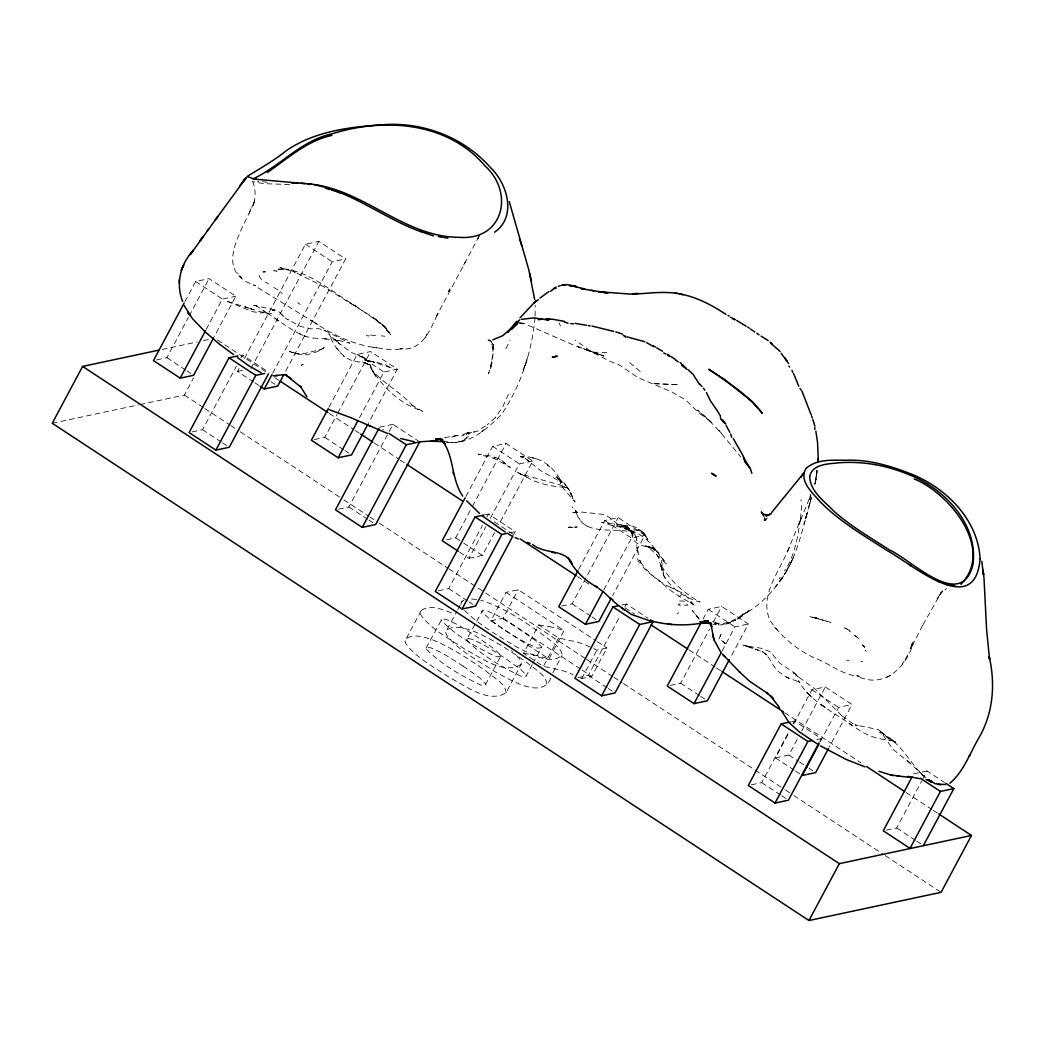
<?xml version="1.0" encoding="UTF-8"?>
<svg xmlns="http://www.w3.org/2000/svg" width="1045" height="1045" viewBox="0 0 1045 1045"><rect width="100%" height="100%" fill="white"/><g stroke="black" fill="none" stroke-linecap="round" stroke-linejoin="round"><path stroke-width="0.75" stroke-dasharray="5 3.75" d="M816.419 470.511L816.341 473.045L816.302 470.681M764.261 520.488L764.313 518.816L764.574 520.488M535.118 316.021L535.131 305.153M764.182 520.697L764.313 518.816L764.849 519.626M535.04 317.497C531.879 351.865 520.737 386.206 501.273 414.826C486.944 429.064 468.225 445.823 446.346 442.022M816.263 476.729L815.231 481.732L816.589 473.712L816.498 474.482M817.595 470.472L814.604 485.69M491.725 361.622L488.564 373.587L490.941 367.108L492.731 353.915L493.031 346.875L493.005 349.918L491.568 342.368M800.365 519.391C797.648 537.208 794.866 555.626 784.599 570.936M800.431 519.025L801.724 505.453M466.148 434.824L468.552 432.225L469.688 433.061L477.317 431.232L487.074 424.884M810.215 497.08L810.62 494.755L809.091 500.228L810.815 495.199L787.891 550.401C778.982 572.451 758.97 595.885 770.139 620.665C780.811 636.105 796.055 649.141 812.958 657.24C828.698 662.7 842.283 675.566 859.421 676.233L856.547 675.723C882.829 689.517 905.231 668.5 912.899 644.465L910.809 648.631L922.696 625.25L921.977 626.595L941.245 592.45M815.4 482.32L816.093 478.793L814.904 484.279L815.4 482.32L815.074 483.561M490.941 367.108L492.508 360.603L493.593 345.216L491.607 341.206M494.69 458.69L494.977 457.553L494.18 458.455L510.313 467.402L503.337 462.203L506.564 464.803C499.392 456.508 488.342 455.516 478.231 454.17L494.18 458.455M506.041 692.835C505.31 682.659 493.109 677.696 486.539 671.452C469.218 659.29 451.375 647.43 431.69 639.449C423.734 637.006 412.37 633.061 405.395 639.449A32.526 9.026 28.1 0 0 405.199 641.63A34.981 9.705 28.1 0 0 406.335 644.347C417.621 658.977 434.968 667.455 449.886 677.787C465.756 685.716 488.198 703.768 506.041 692.835L521.351 663.889L520.188 659.708L514.192 652.877M546.757 684.148C546.026 673.973 533.825 669.009 527.255 662.765C509.934 650.604 492.091 638.743 472.405 630.762C464.45 628.319 453.086 624.374 446.11 630.762A32.526 9.026 28.1 0 0 445.915 632.943A34.981 9.705 28.1 0 0 447.051 635.66C459.813 651.78 479.263 661.041 495.996 672.34C510.287 679.485 545.32 702.475 552.073 674.195M464.62 610.476C479.55 625.419 498.374 635.882 516.243 646.816C528.809 652.563 549.474 666.279 562.066 655.202C561.74 648.919 555.431 645.013 551.251 641.081C529.554 624.779 506.773 608.543 480.713 600.209M808.712 507.635L811.364 497.616L804.062 524.041L807.759 510.9C800.509 537.221 794.344 565.358 775.769 586.441L785.657 572.542C774.933 589.707 760.891 605.46 742.668 614.813L748.847 610.959L738.763 618.405L727.333 623.447L730.298 622.585L728.26 623.356L719.574 625.106L712.69 624.192M805.617 518.999L807.067 513.539M259.8 275.344L259.5 276.82L262.556 280.752M809.666 503.912L811.73 496.558M765.097 520.462L765.998 518.594L764.888 520.567M525.4 364.561L527.921 356.737L522.931 370.792L525.4 364.561L523.806 368.715M764.6 516.975L764.496 519.391M252.511 181.19C255.947 189.093 255.777 198.197 253.047 206.27L254.719 200.052C245.118 227.627 210.019 270.838 255.372 285.533L253.739 285.089L312.651 321.455L310.13 319.665C330.089 333.603 352.596 344.837 377.01 347.854L373.248 347.319L392.58 349.971L403.409 348.69L400.091 348.821C422.533 351.812 430.723 328.796 438.325 312.481L436.823 315.512L478.976 236.457M508.484 394.109L502.906 406.479L495.487 417.504M249.141 213.298L251.571 207.341M799.49 522.448L801.241 518.359L798.693 524.316M521.22 664.398C503.376 675.331 480.948 657.279 465.064 649.363C450.147 639.031 432.8 630.553 421.514 615.923A34.981 9.705 28.1 0 1 420.377 613.206A32.526 9.026 28.1 0 1 420.573 611.025C430.2 603.344 444.517 610.189 454.431 614.212M505.95 348.664L509.999 340.474M479.537 235.36L477.761 238.796L479.106 236.614M905.349 659.225L908.249 653.778M184.939 301.639L195.676 281.51L209.078 278.649L235.83 296.218L214.329 336.477M156.45 359.937L166.873 357.717L188.361 317.458M189.132 316.021L209.078 278.649M206.309 329.266L222.415 299.079L235.83 296.218M139.821 404.585L184.403 395.075L193.508 378.016M192.084 431.912L202.521 429.691L236.288 366.442M240.899 357.821L242.427 354.947L269.166 372.516M253.595 381.947L237.542 371.406L239.841 367.122M244.412 358.539L305.453 244.23L318.856 241.369L345.608 258.938L285.324 371.824M250.957 368.545L318.856 241.369M272.68 373.261L332.192 261.799L345.608 258.938M328.94 407.328L357.181 354.425L370.596 351.564L397.335 369.133L368.323 423.473M314.362 439.579L324.786 437.359L336.999 414.486M337.757 413.049L370.596 351.564M359.493 417.752L383.933 371.994L397.335 369.133M463.666 264.986L465.495 261.59M338.449 509.163L348.873 506.943L392.985 424.335L419.724 441.904M465.913 496.375L492.639 446.32L506.041 443.459L532.78 461.028L499.183 523.963M446.711 539.756L455.646 537.848L471.674 507.818M472.445 506.394L506.041 443.459M406.4 638.286L421.579 609.849M438.286 590.791L448.723 588.57L482.372 525.53M486.97 516.935L488.498 514.062L515.237 531.644L513.709 534.504M459.617 552.139L468.983 558.291L485.781 526.824M490.366 518.242L519.378 463.889L532.78 461.028M426.06 648.044L441.865 619.162A12.631 3.501 28.1 0 1 442.675 619.006A11.116 3.083 28.1 0 1 446.568 619.62L456.626 624.192A36.261 10.058 28.1 0 1 458.951 625.498L473.333 634.472A251.205 69.662 28.1 0 1 478.323 637.75L495.016 649.428L500.712 655.346A10.594 2.939 28.1 0 1 500.633 656.338L485.455 684.762L482.124 685.285A10.071 2.795 28.1 0 1 480.321 684.854C460.91 675.566 440.925 664.163 425.968 648.749A9.967 2.769 28.1 0 1 426.06 648.044L426.687 647.6A12.631 3.501 28.1 0 1 427.496 647.443A11.116 3.083 28.1 0 1 431.389 648.057L441.447 652.616A36.261 10.058 28.1 0 1 443.772 653.935L458.154 662.909A251.205 69.662 28.1 0 1 463.144 666.174M468.983 558.291L482.385 555.431L494.598 532.545M447.103 629.599L456.978 611.116M457.736 609.692L462.282 601.162L463.993 600.222M532.232 664.698L526.158 676.076L522.84 676.585A10.071 2.795 28.1 0 1 521.037 676.167C501.626 666.88 481.64 655.476 466.684 640.062A9.967 2.769 28.1 0 1 466.775 639.357L482.568 610.476A12.631 3.501 28.1 0 1 483.391 610.319A11.116 3.083 28.1 0 1 487.284 610.933L497.342 615.505A36.261 10.058 28.1 0 1 499.654 616.811L514.049 625.785A251.205 69.662 28.1 0 1 519.038 629.064L535.732 640.742L541.414 646.659A10.594 2.939 28.1 0 1 541.336 647.639L532.989 663.288M506.002 592.371L564.091 630.54L548.912 658.964L490.823 620.795L506.002 592.371L518.281 589.746L596.029 640.833M490.823 620.795L503.102 618.17L518.281 589.746M578.656 569.342L604.741 520.475L618.157 517.615L644.896 535.197L612.657 595.559M561.688 606.074L572.111 603.853L618.157 517.615M558.526 637.986L543.348 666.423L523.493 653.373L538.671 624.936L558.526 637.986L577.728 642.218A49.481 13.716 28.1 0 1 596.891 650.147L606.936 648.004L591.757 676.428L581.712 678.571A49.481 13.716 28.1 0 0 577.95 676.781M552.831 672.771L561.936 655.711M603.866 589.798L631.493 538.057L644.896 535.197M581.712 678.571L596.891 650.147M577.859 677.617L588.296 675.383L620.286 615.466M624.858 606.897L626.386 604.049L647.769 618.104M702.932 619.254L708.249 609.3L721.651 606.44L748.39 624.022L730.181 658.128M670.237 685.415L680.674 683.195L709.503 629.181M713.304 622.075L721.651 606.44M722.082 651.035L734.988 626.869L748.39 624.022M751.264 784.847L761.687 782.614L789.223 731.069M793.037 723.911L794.566 721.05L821.318 738.619L819.789 741.48M794.213 770.191L775.494 757.899L789.132 732.362M793.678 723.845L811.86 689.791L825.263 686.931L852.002 704.513L829.286 747.07M775.494 757.899L788.897 755.039L797.988 738.005M801.776 730.912L825.263 686.931M820.416 741.414L838.599 707.374L852.002 704.513M886.251 830.174L896.675 827.953L921.768 780.968M922.526 779.544L927.085 771.001L944.471 782.418M424.897 338.201L426.83 334.57L424.792 338.371M939.586 594.918L937.091 598.85L943.635 589.563L940.618 593.207L946.718 588.583M780.928 579.805L784.364 574.815M904.134 661.237L902.135 664.058M779.27 578.773L780.197 577.506M767.37 517.993L765.567 520.031M466.775 639.357L467.389 638.913A12.631 3.501 28.1 0 1 468.212 638.756M294.429 354.817L295.735 353.288L304.173 353.602L321.455 349.304L317.915 350.937L320.044 349.957M369.029 335.445L368.454 336.085L366.299 335.38M500.633 656.338L497.302 656.848A10.071 2.795 28.1 0 1 495.5 656.43C476.089 647.129 456.116 635.739 441.147 620.312A9.967 2.769 28.1 0 1 441.251 619.607M541.336 647.639L538.018 648.161A10.071 2.795 28.1 0 1 536.216 647.743C516.805 638.443 496.819 627.039 481.863 611.625A9.967 2.769 28.1 0 1 481.954 610.92M495.408 417.595L487.205 424.779M678.767 596.917L681.575 594.775M462.282 601.162L461.289 602.325A32.526 9.026 28.1 0 0 461.093 604.519M468.173 432.382L461.407 435.216L464.411 434.89M677.173 613.911L678.558 612.801M481.98 431.454L483.848 429.991L481.575 431.768M743.191 613.833C734.922 620.861 723.871 625.328 713.304 623.173L718.085 623.094L718.529 624.701L718.15 623.29M321.246 349.396L323.636 347.972L317.419 351.629L306.838 354.817L299.105 354.464L289.295 351.512L291.542 352.204M740.814 617.059L742.734 615.623M680.086 603.605L678.035 605.068L687.963 605.186L683.574 600.993L679.629 601.006M322.827 348.573L324.342 347.567M737.861 618.927L739.742 617.739L733.433 620.991L735.771 620.155M471.778 432.16L468.395 434.106L471.452 432.512M886.891 677.408L890.719 675.344M451.688 437.123L455.738 435.987M456.247 435.883L457.958 435.399M162.223 349.422L197.244 341.95M203.618 340.592L208.399 339.573M237.542 371.406L245 369.812M52.25 423.277L138.227 404.924M392.985 424.335L379.583 427.196L383.593 429.835M485.52 514.702L488.498 514.062M509.281 532.911L515.237 531.644M621.919 605.003L626.386 604.049M791.587 721.677L794.566 721.05M816.85 739.573L821.318 738.619M927.085 771.001L913.683 773.862L916.36 775.612M444.608 437.724L458.206 435.216L463.157 435.242M469.114 432.904L467.18 433.296L468.042 433.179M384.769 336.268L381.386 335.798M860.884 661.746L862.7 661.537M575.011 527.202L577.245 527.007L568.362 527.268L572.608 527.346L570.087 527.32M266.566 313.957L272.353 313.474M474.469 431.898L473.79 431.912M571.328 527.333L568.989 527.346L575.338 527.163M265.704 271.844L262.909 271.935L268.852 271.791M570.766 527.346L573.143 527.268M518.229 322.84L523.819 323.179L519.626 322.931M283.953 268.813C311.541 272.196 332.989 293.083 356.436 306.407L349.539 302.645L354.19 305.14M375.573 335.549L369.812 335.001M448.044 442.362L452.198 442.44L446.293 441.93M289.583 184.521L264.006 183.672L253.19 181.778M606.805 352.596L591.888 352.126L578.068 346.718L603.827 355.953L588.91 350.467L609.966 361.283L620.051 365.384L637.829 377.598L671.844 391.953L685.52 399.817L698.648 412.618L712.612 423.107L697.524 410.071L707.987 419.228L721.69 433.57L718.908 430.422L740.814 457.057M646.385 546.326L648.788 546.783L645.274 545.843L650.094 547.867L647.626 546.339L666.357 564L657.266 551.538L652.511 547.985L644.791 545.869L650.16 547.149C641.917 546.378 631.585 543.4 631.964 533.185L632.251 534.308L629.077 528.652L623.16 525.426L628.972 528.457L623.382 525.74L625.668 526.066L621.644 525.87L627.601 526.327L620.952 526.288C631.702 522.735 643.158 529.645 647.6 539.507C643.028 524.708 625.837 533.486 616.367 524.747L621.775 526.745L619.476 526.536L622.206 526.288L613.885 526.197L601.646 522.226L605.186 522.996C615.296 524.629 631.467 522.604 633.074 536.385L631.598 532.166L632.447 534.635M471.635 599.007L477.526 599.543M519.979 323.362L524.42 323.623L575.625 345.999L603.827 355.953L591.888 352.126L575.142 340.043M267.455 182.248L257.553 181.229M524.015 457.044L521.69 456.874C538.24 455.45 553.981 466.24 560.747 480.961L559.715 479.185L555.574 476.912M564.679 487.101C551.237 486.735 537.548 483.613 525.896 476.703L527.542 477.617L517.719 472.392L523.375 475.305L518.986 473.503L562.68 485.677L567.148 487.937M299.157 353.497L296.819 353.288M326.758 339.024L311.083 337.875L312.938 338.28M324.394 338.724L338.828 340.539L337.143 340.03L349.84 343.178L323.924 330.142L318.856 328.692L310.966 328.861L300.49 326.406L287.649 319.522L288.211 319.901C282.49 317.432 279.551 308.393 272.314 310.352L276.246 310.208L253.83 305.349L257.606 306.159L256.09 305.702L267.455 313.356L265.835 312.285C280.948 321.259 294.612 334.374 312.22 338.123M544.615 666.592L562.55 670.655A49.481 13.716 28.1 0 1 573.052 674.6M749.983 646.607L744.981 645.823L761.1 648.213L770.557 651.976L779.949 663.301L794.265 672.823L798.249 676.781L815.309 689.23L842.388 716.243L841.12 715.224L852.315 723.336L857.749 725.713L854.967 724.877L878.113 729.528L879.942 730.716L884.031 734.609L880.765 731.84L893.083 749.383L911.501 764.274L909.241 762.288M368.167 360.773L383.868 364.013L391.979 368.219L372.751 361.779L374.58 362.262L364.248 360.068L375.077 361.988M295.735 353.288L291.294 352.113M619.541 526.327L621.017 526.602M548.873 626.517L549.605 626.66A91.568 25.393 28.1 0 1 564.13 630.579M533.695 654.941L534.413 655.084A91.568 25.393 28.1 0 1 548.952 659.016M747.632 646.254L742.864 645.065L757.952 650.029L749.879 647.221M522.513 456.926L520.358 456.469L526.066 459.055L525.152 458.35L540.97 470.864L561.609 482.346L559.924 481.079L563.072 488.041L575.09 501.979L570.688 493.41L572.791 498.517C571.288 493.632 569.577 486.813 563.255 486.552L567.513 487.91L571.51 494.781L567.67 487.479L559.715 479.185M624.152 525.504L620.991 524.773M647.769 546.574L645.536 546.052L652.446 548.168L647.926 546.6C657.174 548.272 658.154 558.735 661.054 565.92L660.27 563.608L663.64 574.032C661.877 564.979 662.112 554.098 653.661 547.972L656.43 551.055C649.572 541.023 639.827 532.636 627.954 529.397L631.324 532.336L630.331 530.716L632.264 534.099M625.824 527.869L620.416 526.445L609.431 517.445L604.206 514.532L580.759 511.945L571.275 512.572L577.062 512.795L575.717 510.731C582.483 538.319 614.865 525.962 633.988 532.819L630.893 531.16L635.06 534.805L636.823 540.422L635.517 535.027L633.753 532.271L625.824 527.869L628.28 528.692M717.079 623.277L711.841 620.913M817.229 618.379L809.287 616.432L830.932 622.415L812.448 616.955L817.229 618.379L815.649 617.909M846.698 660.074L848.997 660.806M247.952 307.87L244.883 306.864L260.009 311.75L266.122 312.52L261.263 312.977L252.903 311.763L225.811 300.842L249.925 308.523M282.228 268.291L279.942 267.533L295.239 272.327L292.652 271.008L323.741 286.709L376.736 319.692L386.519 328.77L376.801 320.606L354.738 305.453M747.462 646.398L753.171 648.357M755.809 649.272L763.49 652.263L762.171 651.636C771.288 656.495 772.281 668.944 781.738 673.738C786.807 679.394 795.689 679.106 800.313 683.339L798.393 680.726C809.927 701.574 833.087 711.554 851.557 725.125L847.717 722.487L861.981 731.996L869.767 735.824L878.205 738.593L891.359 740.474L888.825 739.86L895.774 742.211L881.797 732.61L888.825 738.867L885.964 736.268C903.324 745.647 910.652 764.822 925.334 777.323L924.146 776.278M365.815 359.166L361.113 356.397C367.135 358.2 370.021 364.365 372.242 369.734L371.824 368.767L374.894 374.646L369.486 366.024L365.071 362.628L368.702 364.235L361.884 361.753L362.55 361.91C345.333 363.229 334.439 347.998 328.875 333.721L331.147 337.692L330.364 336.477L336.895 341.036M363.033 357.116L361.113 356.397L363.242 357.22M304.709 336.137L305.715 336.542M325.713 330.952L323.924 330.142M364.091 357.703L351.094 352.361L338.684 343.034L340.696 344.954M299.471 333.734L303.063 335.471M788.178 677.931L786.389 676.99L790.32 678.963M277.957 290.014L272.105 286.434M265.273 281.967L268.552 283.9M318.15 324.773L313.004 321.494L315.107 322.84M584.952 524.812L587.342 526.366M305.453 244.23L332.192 261.799M357.181 354.425L383.933 371.994M492.639 446.32L519.378 463.889M604.741 520.475L631.493 538.057M708.249 609.3L734.988 626.869M195.676 281.51L222.415 299.079M811.86 689.791L838.599 707.374M217.491 340.004L266.566 372.255M274.757 377.637L278.845 380.328M329.293 413.467L353.837 429.599M355.195 430.488L359.284 433.179M374.28 443.041L398.824 459.16M400.183 460.061L405.643 463.64M494.272 521.873L513.356 534.426M577.441 576.526L589.707 584.599M625.158 607.89L634.694 614.16M689.243 650.003L715.146 667.023M716.504 667.912L720.593 670.603M784.677 712.716L861.028 762.889M906.028 792.45L931.931 809.47M933.289 810.371L937.378 813.062M271.008 381.725L275.018 384.364M254.928 382.823L258.938 385.461M324.786 437.359L343.505 449.663M344.837 450.539L348.847 453.177M572.111 603.853L590.83 616.158M592.162 617.033L596.172 619.672M680.674 683.195L699.392 695.5M700.725 696.375L704.735 699.014M788.897 755.039L798.262 761.178M799.595 762.066L807.628 767.33M808.961 768.206L812.971 770.844M455.646 537.848L462.334 542.25M463.666 543.126L482.385 555.431M896.675 827.953L915.394 840.258M916.726 841.134L920.749 843.772M166.873 357.717L185.592 370.008M186.924 370.884L190.935 373.522M795.558 771.066L802.233 775.468M597.387 641.721L606.936 648.004M184.403 395.075L203.488 407.615M204.859 408.517L229.391 424.636M230.762 425.537L238.939 430.906M240.298 431.807L342.564 499.001M343.923 499.902L368.467 516.021M369.825 516.922L378.003 522.291M379.374 523.192L447.547 567.984M448.906 568.885L484.357 592.175M485.716 593.077L585.252 658.481M586.611 659.369L612.514 676.402M613.885 677.291L622.062 682.672M623.421 683.561L784.312 789.288M785.67 790.177L792.489 794.657M793.86 795.558L883.848 854.692M885.206 855.581L941.101 892.312M348.873 506.943L367.605 519.234M368.937 520.11L372.947 522.748M761.687 782.614L780.406 794.918M781.751 795.794L785.762 798.432M503.102 618.17L580.837 669.257M582.209 670.158L591.757 676.428M588.296 675.383L607.014 687.688M608.347 688.564L612.357 691.202M448.723 588.57L467.442 600.862M468.774 601.75L472.784 604.376M202.521 429.691L221.24 441.996M222.572 442.871L226.582 445.51M463.144 666.174L479.838 677.865L485.533 683.77A10.594 2.939 28.1 0 1 485.455 684.762M279.002 321.037L274.992 318.359L276.951 319.665M725.504 643.694L720.972 639.945L725.504 643.694L722.474 641.264M825.406 707.478L819.672 703.494L824.649 707.021M297.642 302.619L300.228 304.435M796.643 675.658L798.249 676.781L794.853 674.378M373.679 318.32L380.72 323.532L376.801 320.606M263.314 310.6L264.947 311.802M548.102 465.639L547.319 465.051L550.062 467.141M626.817 526.902L629.077 528.652M714.858 623.12L716.413 624.322M885.664 735.615L883.286 733.681M863.836 646.058L862.321 644.83L865.717 647.848L863.836 646.058L864.724 647.704M561.74 482.463L559.95 480.961L560.734 483.482L556.972 476.598L557.886 477.918M907.36 760.708L923.375 775.625L919.548 771.968M511.527 650.578L512.468 651.375M629.717 362.615L642.597 373.548M879.158 731.905L880.961 733.433M811.991 697.328L808.072 693.749M528.326 460.936L527.15 459.891L529.214 461.733M924.642 776.801L921.403 773.77M575.22 511.162L577.062 512.795L572.046 506.851M343.387 355.822L344.497 356.867M561.609 482.346L557.925 478.074L558.971 479.694L558.644 479.041M499.157 458.964L500.046 459.813M657.906 552.335L656.587 551.068L659.29 553.693M641.016 530.834L643.864 533.668L637.999 529.345L642.936 532.689L646.672 537.796M806.714 692.417L808.804 694.455L805.538 691.254M282.947 315.773L283.43 316.243L281.967 314.819M280.36 291.686L282.189 293.501M382.365 324.472L386.519 328.77M774.489 627.144L777.258 630.083M338.867 343.204L334.465 338.606L337.391 341.624M336.764 348.312L339.429 351.42M642.988 532.741L645.144 535.275M239.827 275.789L241.761 278.14L237.489 272.954M696.31 615.479L699.275 619.136M665.195 578.329L662.36 572.399L660.375 563.895C669.231 579.701 683.822 593.495 700.059 601.998C684.997 598.223 671.426 588.688 663.471 575.299M491.046 341.741L493.593 345.216L491.712 342.042M767.056 655.215L764.757 653.177L768.31 657.031M662.843 558.997L664.359 561.204M865.195 650.003L866.161 651.479M579.008 518.059L580.197 520.175M637.293 558.84L639.383 562.928M369.669 364.235L370.897 366.677M559.062 322.879L560.46 326.001M800.94 499.706L801.162 501.195M636.954 547.371L638.521 555.365L636.718 544.85M636.928 547.188L637.359 549.983M468.199 638.743A11.116 3.083 28.1 0 1 472.092 639.37L482.15 643.929A36.261 10.058 28.1 0 1 484.475 645.248L498.87 654.222A251.205 69.662 28.1 0 1 503.86 657.488L520.554 669.179L526.236 675.083A10.594 2.939 28.1 0 1 526.158 676.076M523.532 653.399A126.785 35.164 28.1 0 1 533.668 654.915M538.711 624.975A126.785 35.164 28.1 0 1 548.847 626.477M911.998 643.929L911.514 645.092L913.212 641.63L911.998 643.929M449.481 289.439L448.566 291.594L450.748 287.375L449.481 289.439M912.102 644.047L910.104 648.684L912.102 644.047M721.011 634.498L718.725 639.54L721.011 634.498M789.406 547.332L787.603 551.29L789.406 547.332M793.429 557.599L785.605 572.634L793.429 557.599M468.408 436.235L462.452 441.382L468.408 436.235M748.769 610.972L743.544 614.512L748.847 610.959M303.063 364.313L301.247 365.228L303.089 364.326M729.371 622.598L725.87 624.074L729.371 622.598M463.575 440.546L455.202 442.858L463.575 440.546M274.874 270.59L273.777 270.76L277.134 271.125L274.874 270.59M283.704 268.983L281.157 268.996L285.416 269.296L283.704 268.983M677.317 384.612L652.407 383.593L677.317 384.612M280.53 269.257L278.257 269.179L281.719 269.362L280.53 269.257M536.046 458.572L532.258 457.788L536.046 458.572M628.985 530.011L624.035 528.548L628.985 530.011M670.681 587.434C658.585 581.817 647.325 572.346 639.919 561.139L640.676 562.419L639.736 560.055C642.819 571.55 654.745 575.926 662.53 583.567C671.008 591.574 681.144 597.962 691.555 603.213L690.353 602.508L695.147 606.191L684.292 593.887L670.681 587.434M419.019 409.692C399.908 403.474 384.377 387.982 373.248 371.85L375.612 376.252L372.138 369.982C383.972 384.051 401.267 392.345 413.219 406.479L410.933 404.441L422.572 411.325L417.491 409.144L419.019 409.692M252.955 309.686L250.826 308.915L253.008 309.712M847.495 629.234L844.569 627.849L850.225 631.415L847.495 629.234M652.811 548.116L651.571 547.345L655.228 549.683L652.811 548.116M894.664 741.715L891.751 739.886L894.664 741.715M796.029 674.534L793.103 672.588L796.055 674.574M856.652 636.81L854.51 635.347L859.186 639.07L856.652 636.81M368.624 364.718L367.161 363.608L368.624 364.718M385.056 326.706L382.548 324.773L389.223 332.375L385.056 326.706M388.975 332.375L386.572 330.403L390.725 334.7L388.975 332.375M565.933 485.311L564.457 483.665L565.933 485.311M698.622 618.327L692.339 610.502L698.622 618.327M576.605 512.612L575.834 510.757L576.605 512.612"/><path stroke-width="1.5" d="M814.773 429.364L814.878 427.64M182.627 301.496C175.56 283.639 180.341 264.019 193.429 250.199L190.229 254.653L217.765 216.55L214.865 220.547M159.036 350.101L82.607 366.416L52.25 423.277L808.961 920.514L941.101 892.312L971.471 835.451L938.75 813.95M184.168 303.076L153.458 360.577L180.21 378.146L193.612 375.286L213.572 337.914M180.21 378.146L205.538 330.703M237.96 355.901L229.025 357.808L189.106 432.552L215.858 450.121L229.26 447.26L268.408 373.953M215.858 450.121L255.764 375.377L264.698 373.47M260.283 386.336L264.294 388.975L271.922 374.685M283.796 374.685L277.696 386.114L264.294 388.975M328.169 408.765L311.371 440.219L338.123 457.788L351.525 454.928L367.553 424.91M338.123 457.788L357.965 420.612M378.812 428.62L335.471 509.803L362.21 527.372L375.625 524.512L419.724 441.904L406.322 444.765L388.936 433.348M362.21 527.372L406.322 444.765M465.143 497.812L442.244 540.709L458.285 551.264M484.031 515.015L475.096 516.922L435.308 591.431L462.06 609L475.462 606.139L512.938 535.941M462.06 609L501.835 534.504L507.792 533.224M577.885 570.779L558.709 606.714L585.448 624.283L598.85 621.422L611.129 598.432M585.448 624.283L603.096 591.235M618.94 605.63L612.971 606.91L574.881 678.244L601.633 695.813L615.035 692.953L653.125 621.618L650.447 619.855M601.633 695.813L639.723 624.479L653.125 621.618M701.417 622.102L667.259 686.056L694.011 703.625L707.413 700.764L729.423 659.552M694.011 703.625L721.324 652.459M790.098 722.004L781.164 723.898L748.285 785.474L775.024 803.056L788.439 800.196L819.019 742.917M775.024 803.056L807.903 741.48L812.37 740.526M818.901 744.249L802.233 775.468L815.649 772.608L828.528 748.481M808.961 920.514L839.318 863.653L971.471 835.451M912.167 776.709L883.273 830.814L910.012 848.383L940.422 791.431L953.837 788.57L923.414 845.523M949.892 783.227C963.934 771.432 970.087 752.596 979.335 737.078C993.312 712.52 995.428 683.939 989.223 656.678L989.563 659.304L986.598 629.599L983.985 578.042L981.738 561.256M800.94 477.291L803.683 472.889M969.185 756.123L970.139 754.581M536.372 301.26L538.41 299.641M802.991 474.012L771.746 512.35M246.228 177.715L216.851 217.791M242.479 182.091L244.909 179.113L239.958 185.54M207.406 230.71L208.83 228.75M246.006 178.225L243.864 180.824L246.502 177.624M519.6 319.914L511.266 329.449L517.301 324.172M516.713 321.272L507.661 332.258L511.815 327.934L502.567 335.785L492.848 339.795M535.053 301.757L520.07 317.784M770.335 514.192L770.949 513.487M535.994 300.803L533.799 303.22L536.359 300.568M253.06 178.93C280.648 165.868 301.443 140.2 332.388 133.734C384.142 117.393 447.782 121.886 484.945 165.868C514.649 192.62 503.507 240.729 459.343 237.333C403.318 237.306 362.654 187.943 307.661 183.802M550.689 291.281L552.975 289.295M494.638 232.16C517.236 216.485 507.269 183.345 490.236 167.331C463.248 136.777 421.997 121.442 381.608 124.825C348.625 127.046 314.009 131.552 286.199 150.728C274.13 160.656 259.957 168.428 247.077 176.5L254.614 179.165L304.879 183.593M548.952 291.516L539.991 298.047M960.891 584.325C995.245 549.187 949.382 493.175 914.205 478.937M516.53 322.905L514.336 324.394L517.471 322.173M267.259 172.543C287.741 158.513 306.773 140.84 331.814 135.406M553.563 288.603L556.136 287.088M254.627 179.1L256.443 178.199M516.321 322.539L514.336 324.394L517.954 321.821M521.39 319.352L533.577 317.902L548.808 320.057L545.425 319.248L552.256 319.182L564.535 321.39M558.33 286.278L560.394 285.638M635.282 293.841L632.8 294.154C649.454 293.462 666.566 290.405 682.907 294.703M637.646 293.332L630.109 294.076L598.602 291.712L608.007 293.031L581.373 288.733L584.717 288.929L571.406 285.808M440.533 438.521L437.842 439.044L440.324 438.743M283.038 374.711L273.15 375.769M540.343 319.261L538.371 319.561L542.577 319.208M553.785 288.655L556.071 288.315M561.557 285.154L567.03 284.58L571.524 285.638M945.372 784.586L935.34 783.763L927.999 779.688M708.144 620.861L703.977 621.017L708.066 621.096L704.526 620.756L709.947 623.029L711.841 626.791L710.574 622.585L713.996 639.827L721.011 652.629M439.945 438.704L435.621 439.096L442.701 439.592L439.109 439.031L444.177 442.322L445.379 444.595L441.97 440.232C454.523 456.286 450.996 479.146 462.726 496.088M274.757 375.795L277.526 375.612M445.092 441.656L430.553 441.251L437.698 440.716L418.758 441.826M768.01 515.054L763.503 514.323L761.322 511.945L763.777 516.125M897.328 776.017L899.066 776.082L890.693 774.998L878.936 771.288M291.686 182.98L298.204 183.215M897.577 776.03L911.762 777.454M575.103 323.362L586.349 325.269M954.947 585.788L946.914 584.651M699.876 621.631L706.681 622.911L700.712 622.82L703.925 622.689C686.852 626.099 669.453 625.367 652.55 621.266M300.921 183.189L311.619 184.207M920.044 778.708L907.948 776.448L911.07 777.336M679.433 293.88C696.283 296.78 711.723 305.009 725.831 314.31M570.87 323.571L573.418 323.872M675.122 292.861L677.056 293.096M443.825 237.515L447.887 238.09M414.604 441.813L400.627 438.521M588.178 325.596L590.072 325.883M937.953 784.364L940.957 784.834M532.506 544.432C545.242 554.921 565.332 548.377 572.373 564.3M668.238 623.943L671.791 624.57M592.019 326.04L613.676 331.396M706.681 622.911L702.749 622.18L710.038 623.695M615.858 331.879L622.245 334.008M438.377 236.536L442.466 237.32M314.362 184.743C352.897 192.384 384.129 218.47 420.639 231.611M552.113 552.322L555.261 552.962M591.483 290.353L593.913 290.876M890.693 774.998L893.031 775.56M926.105 779.583L932.062 781.751L928.561 780.223L930.285 781.085M325.792 188.335L330.142 189.472M650.016 620.913L631.533 614.499L619.646 606.335M284.462 374.593L287.519 375.73L285.416 374.763L301.064 387.133L300.424 386.271L306.93 396.839M563.986 321.782L567.971 323.245M488.381 340.174L490.536 340.866M331.683 189.968L334.74 190.948M864.986 766.886L846.306 759.519L820.456 745.869M433.623 235.883L420.456 231.52M328.587 409.444L350.114 417.399L387.408 433.414M527.294 542.368L530.168 543.439M732.963 318.921L735.079 319.639M644.83 341.754L627.274 336.921M336.268 191.444L340.082 192.907M937.509 581.124L939.925 582.13M366.69 424.557L370.27 426.099M656.796 347.907L662.556 351.211M663.693 353.001L666.057 354.02M515.133 537.522L518.411 538.998M727.986 315.459L729.149 315.982M653.452 346.013L655.607 346.992M646.515 342.603L653.765 346.679M261.132 372.699L248.801 365.802L237.385 357.468M667.846 355.365L670.158 356.58M623.134 335.118L625.837 337.156L625.289 336.124M736.686 320.436L746.182 326.236M508.51 534.152L511.841 535.928M761.113 336.124L768.166 340.605M730.599 317.236L734.896 319.626M747.697 327.098L749.474 328.13M675.54 359.571L671.426 356.802M505.179 532.101L482.411 515.916M930.128 781.033L930.99 781.569L928.809 780.158M817.294 743.935L799.229 731.8L789.471 722.996M908.693 564.287L911.24 565.92M931.722 782.209L929.488 780.759L931.644 782.156M945.803 783.293L953.837 788.57M920.371 778.251L940.422 791.431M280.204 381.216L327.921 412.579M360.656 434.08L372.921 442.139M407.001 464.542L462.909 501.273M520.175 538.906L576.069 575.638M610.162 598.027L612.879 599.83M651.061 624.91L687.871 649.102M721.964 671.504L783.319 711.815M866.488 766.468L904.656 791.561M612.971 606.91L639.723 624.479M475.096 516.922L501.835 534.504M229.025 357.808L255.764 375.377M781.164 723.898L807.903 741.48M82.607 366.416L839.318 863.653M723.61 379.113L708.706 369.251C727.869 382.104 747.959 394.853 762.262 413.258L752.243 401.567L723.61 379.113L726.85 381.294M750.623 329.11L754.712 331.957M667.624 354.333L669.597 355.705M675.606 359.989L678.218 361.87M681.771 365.345L686.839 369.212M756.867 333.224L759.01 334.818M233.675 354.673L219.202 343.975L205.264 331.983L192.554 318.764L184.077 305.427M602.024 590.908L595.271 585.892L597.296 587.316C584.795 580.445 574.463 570.544 568.114 557.808L570.766 561.439M621.801 608.046L624.218 609.888M680.086 362.51L685.951 368.101M618.366 605.46L612.579 600.522M289.073 377.036L291.032 378.695M780.066 351.394L770.518 343.008M724.381 422.99L720.802 419.071L720.345 417.033M770.191 342.172L772.033 343.818M779.688 707.961L770.714 695.957L773.548 698.844L766.651 692.691L768.166 693.762L749.552 681.249L739.246 671.621M603.723 592.11L610.567 598.602M479.55 513.461L466.723 500.882M781.137 353.21L788.557 363.477M688.041 369.669L693.841 375.181M723.14 654.875L739.873 672.288M722.448 654.157L724.786 656.587M788.91 366.09L789.654 367.004M699.732 383.92L701.913 386.598M744.458 461.341L750.206 468.408M722.8 419.933L725.792 423.996M694.207 376.174L699.601 384.534M749.592 467.52L743.544 457.305L744.353 459.735L743.073 455.751L733.29 438.586M729.828 432.251L726.04 425.406M800.013 388.544L801.058 390.033M788.048 721.076L782.104 711.749M784.769 357.73L786.846 360.904M703.494 388.204L704.826 390.255M720.58 416.21L718.059 411.991M717.601 411.247L710.286 400.575L706.459 392.633M801.894 390.974L811.168 414.865M793.651 373.653L798.772 386.258M811.56 416.093L812.422 417.961M812.892 419.45L814.852 426.203M730.638 434.067L731.696 437.176M518.085 321.403L518.438 322.487M750.454 468.97L751.851 473.307M509.242 201.554L528.783 269.754L534.622 299.314M792.005 370.335L792.711 372.556M519.522 238.743L521.782 245.928M452.994 472.105L453.674 474.508M712.781 634.916L713.996 639.827M531.422 280.831L529.71 273.372M815.871 431.206L817.582 442.727L818.287 460.061M983.123 570.309L983.567 574.933L983.371 572.856M818.326 460.963L818.183 458.533L818.248 462.334M179.296 279.616L179.335 283.156M809.718 476.154C809.757 491.359 824.557 501.26 834.028 511.305C850.891 526.38 870.642 537.613 889.478 549.97C911.423 559.637 961.191 611.704 972.908 564.718C978.603 524.198 943.962 487.95 908.275 474.417C886.225 465.221 862.138 460.91 838.286 462.844C828.241 463.967 812.749 463.954 809.718 476.154M980.092 558.775C975.089 620.129 911.985 563.895 886.826 550.401C863.901 535.484 839.762 521.742 820.495 502.031C812.984 493.214 798.707 481.484 805.839 468.656C817.425 457.958 834.563 460.649 849.01 460.166C870.315 459.878 891.032 466.122 910.691 473.829C945.738 487.479 978.159 519.639 980.092 558.775M182.666 267.076L181.281 270.328L183.711 265.103L182.666 267.076M202.639 237.189L199.922 240.938L202.56 237.306M770.622 513.996L766.103 515.943L770.674 514.022M555.64 356.358L552.322 357.285L557.442 356.28L555.64 356.358M549.774 319.195L546.875 319.365L549.84 319.287M563.177 284.998L564.822 285.05L563.177 284.998M572.425 285.585L569.512 285.559L576.409 286.513L572.425 285.585M714.166 474.835L711.514 473.267L716.06 476.076L714.166 474.835M189.158 314.14L187.747 312.416L189.158 314.14"/></g></svg>
